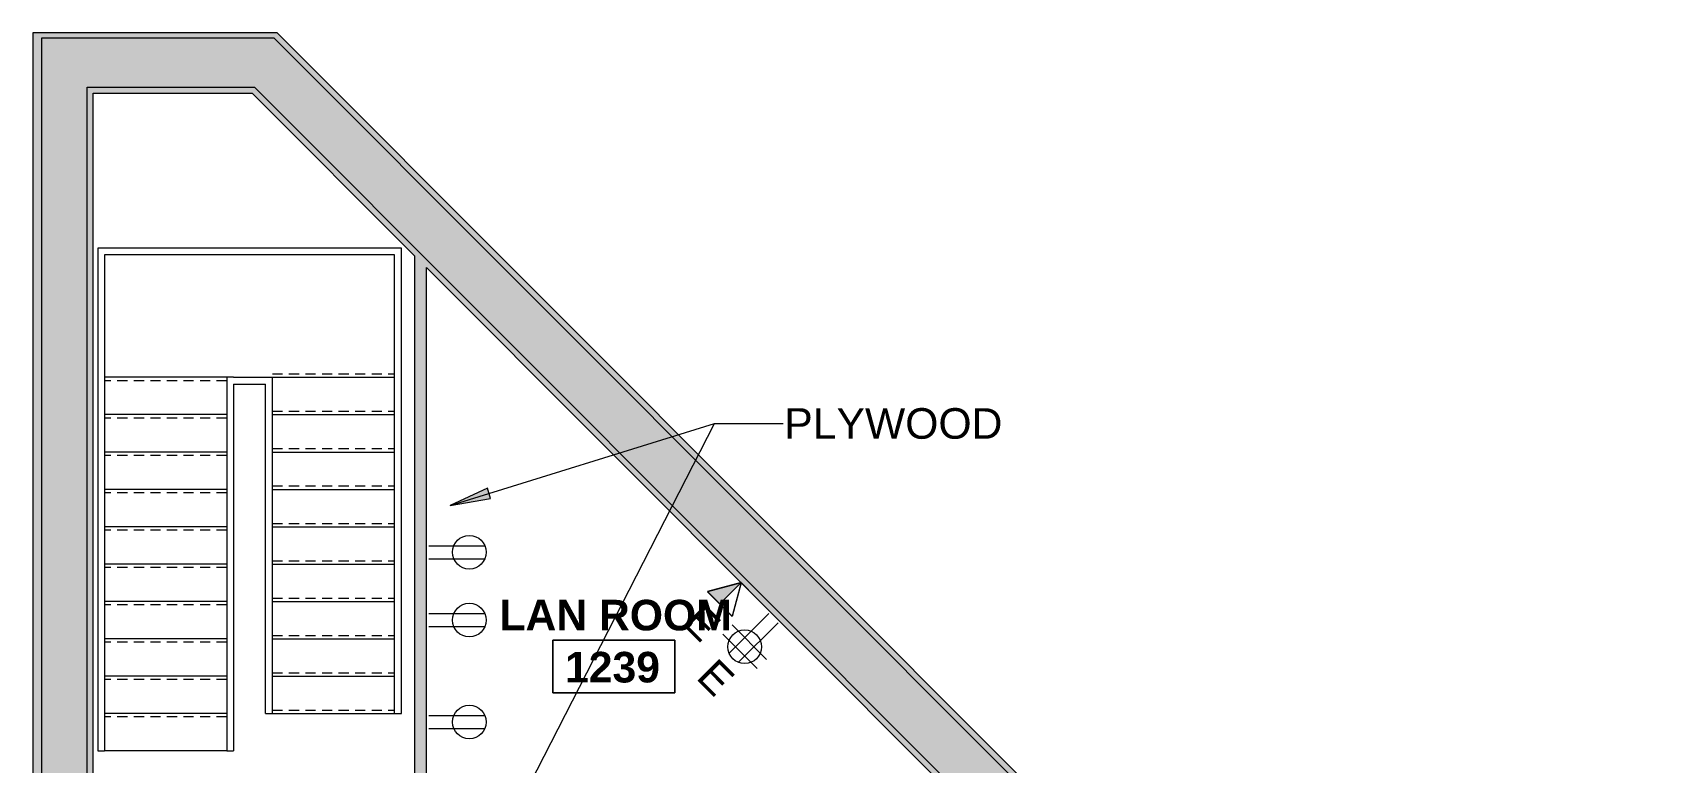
# Model space of a CAD drawing. Header units: inches. Extents: x -326 to 986, y -79 to 1436.
# Drawn here: x -290.6 to 192.7, y 1220.9 to 1435.6 of the extents above; entities that cross this region are included whole.
import ezdxf

# ---------------------------------------------------------------- set-up
doc = ezdxf.new("R2010")
doc.units = ezdxf.units.IN
doc.header["$LTSCALE"] = 48
doc.header["$MEASUREMENT"] = 0
doc.linetypes.add('Overhead 1_16_', pattern=[0.101562, 0.0625, -0.039062])
for name, color, linetype, lineweight in [('A-ANNO-NOTE', 4, 'Continuous', 13), ('A-AREA-IDEN', 1, 'Continuous', 9), ('A-DETL-GENF', 247, 'Continuous', 9), ('A-DETL-THIN', 8, 'Continuous', 9), ('A-WALL-PATT', 8, 'Continuous', 13), ('G-ANNO-TEXT', 8, 'Continuous', 9), ('I-WALL', 8, 'Continuous', 13), ('S-STRS', 8, 'Continuous', 9)]:
    doc.layers.add(name, color=color, linetype=linetype, lineweight=lineweight)
doc.styles.add('Swis721 Lt BT', font='swissl.ttf', dxfattribs={"height": 9})
doc.styles.add('Swis721 Lt BT_B', font='', dxfattribs={"height": 9})
doc.styles.get('Swis721 Lt BT_B').set_extended_font_data('Swis721 Lt BT', bold=True)

# ---------------------------------------------------------------- blocks, each defined once
blk = doc.blocks.new('Room Tag - Room Name and Number-3379422-Level XX  POWER _ SIGNAL NEW')
at = {"layer": 'A-AREA-IDEN'}
for p, q in [((-0.1881, -0.1636), (-0.1881, -0.0018)), ((-0.1881, -0.0018), (0.1869, -0.0018)), ((0.1869, -0.0018), (-0.1881, -0.0018)), ((-0.1881, -0.0018), (-0.1881, -0.1636)), ((0.1869, -0.0018), (0.1869, -0.1636)), ((0.1869, -0.1636), (0.1869, -0.0018)), ((0.1869, -0.1636), (-0.1881, -0.1636)), ((-0.1881, -0.1636), (0.1869, -0.1636))]:
    blk.add_line(p, q, dxfattribs=at)

msp = doc.modelspace()

# ---------------------------------------------------------------- hatches: boundary and pattern name
at = {"layer": 'A-ANNO-NOTE'}
msp.add_hatch(color=256, dxfattribs=at).paths.add_polyline_path([(-88.19, 1267.5), (-81.87, 1273.82), (-91.83, 1271.15)], flags=0)
msp.add_hatch(color=256, dxfattribs=at).paths.add_polyline_path([(-88.19, 1267.5), (-81.87, 1273.82), (-91.83, 1271.15)], flags=0)
at = {"layer": 'A-DETL-GENF'}
h = msp.add_hatch(color=256, dxfattribs=at)
h.paths.add_polyline_path([(858.61, -77.72), (982.64, -77.72), (982.64, -13.14), (735.72, 233.78), (660.14, 233.78), (660.14, 219.53), (734.76, 219.53), (968.39, -14.09), (968.39, -63.34), (738.06, -63.33), (687.39, -12.66), (687.39, -5.72), (673.14, -5.72), (673.14, -18.75), (732.1, -77.72), (764.21, -77.72)], flags=0)
h.paths.add_polyline_path([(962.64, 574.97), (984.64, 574.97), (984.64, 836.48), (964.39, 836.48), (964.39, 591.66), (506.39, 591.66), (506.39, 832.6), (486.14, 832.6), (486.14, 574.97), (910.69, 574.97)], flags=0)
h.paths.add_polyline_path([(877.02, 784.61), (912.77, 784.61), (912.77, 820.36), (902.33, 820.38), (902.33, 832.42), (879.64, 832.42), (879.64, 820.38), (875.64, 820.38), (875.64, 819.13), (594.64, 819.13), (594.64, 832.42), (571.89, 832.42), (571.89, 819.36), (558.02, 819.36), (558.02, 784.61), (593.77, 784.61), (593.77, 808.46), (877.02, 808.46), (877.02, 786.48)], flags=0)
h.paths.add_polyline_path([(508.14, 938.1), (508.14, 1417.55), (607.64, 1417.55), (607.64, 1188.97), (558.14, 1188.97), (558.14, 1174.05), (964.39, 1174.05), (964.39, 938.91), (984.64, 938.91), (984.64, 1193.86), (622.89, 1193.86), (622.89, 1433.6), (486.14, 1433.6), (486.14, 938.1), (506.89, 938.1)], flags=0)
h.paths.add_polyline_path([(8.14, 1117.53), (22.64, 1117.53), (22.64, 1191.89), (-219.48, 1434.01), (-288.01, 1434.01), (-288.01, 1182.01), (-228.61, 1122.61), (-176.25, 1122.61), (-176.25, 1138.46), (-224.25, 1138.46), (-274.61, 1190.61), (-274.61, 1419.61), (-225.31, 1419.61), (8.14, 1186.16), (8.14, 1152.98)], flags=0)
at = {"layer": 'A-WALL-PATT'}
for points in [[(-288.01, 1184.96), (-288.01, 1434.01), (-287.1, 1434.01), (-287.1, 1435.61), (-290.6, 1435.61), (-290.6, 1187.55)], [(-215.11, 1432.11), (-218.61, 1435.61), (-287.1, 1435.61), (-287.1, 1434.01), (-219.48, 1434.01), (-217.58, 1432.11)], [(24.39, 1187.66), (24.39, 1192.61), (-215.11, 1432.11), (-217.58, 1432.11), (22.64, 1191.89), (22.64, 1189.41)], [(-272.86, 1188.8), (-272.86, 1419.61), (-274.61, 1419.61), (-274.61, 1190.61), (-273.66, 1189.63)], [(-225.96, 1417.86), (-227.71, 1419.61), (-272.86, 1419.61), (-272.86, 1417.86), (-233.46, 1417.86)], [(8.14, 1183.68), (8.13, 1186.17), (-225.31, 1419.61), (-227.71, 1419.61), (6.41, 1185.44), (6.46, 1185.42), (6.46, 1185.36), (6.88, 1184.94)]]:
    msp.add_hatch(color=256, dxfattribs=at).paths.add_polyline_path(points, flags=0)
h = msp.add_hatch(color=256, dxfattribs=at)
h.paths.add_polyline_path([(-174.61, 1126.11), (-174.61, 1146.23), (-178.11, 1146.23), (-178.11, 1138.46), (-176.25, 1138.46), (-176.25, 1126.11)], flags=0)
h.paths.add_polyline_path([(-174.61, 1182.48), (-174.61, 1366.49), (-178.11, 1369.99), (-178.11, 1182.48)], flags=0)
at = {"layer": 'G-ANNO-TEXT'}
msp.add_hatch(color=256, dxfattribs=at).paths.add_polyline_path([(-167.63, 1296.49), (-155.7, 1298.53), (-156.64, 1301.55)], flags=0)

# ---------------------------------------------------------------- linework, layer by layer
at = {"layer": 'A-ANNO-NOTE'}
for p, q in [((-173.96, 1284.63), (-157.43, 1284.63)), ((-173.96, 1284.63), (-157.43, 1284.63)), ((-173.96, 1280.8), (-157.43, 1280.8)), ((-81.89, 1273.74), (-91.85, 1271.07)), ((-81.89, 1273.74), (-91.85, 1271.07)), ((-81.87, 1273.82), (-91.83, 1271.15)), ((-81.87, 1273.82), (-91.83, 1271.15)), ((-81.87, 1273.82), (-91.83, 1271.15)), ((-81.87, 1273.82), (-91.83, 1271.15)), ((-91.83, 1271.15), (-88.19, 1267.5)), ((-84.54, 1263.85), (-91.83, 1271.15)), ((-91.83, 1271.15), (-88.19, 1267.5)), ((-84.54, 1263.85), (-91.83, 1271.15)), ((-88.19, 1267.5), (-81.87, 1273.82)), ((-88.19, 1267.5), (-81.87, 1273.82)), ((-81.89, 1273.74), (-84.56, 1263.78)), ((-81.89, 1273.74), (-84.56, 1263.78)), ((-81.87, 1273.82), (-84.54, 1263.85)), ((-81.87, 1273.82), (-84.54, 1263.85)), ((-84.01, 1275.86), (-79.77, 1271.62)), ((-84.01, 1275.86), (-79.77, 1271.62)), ((-84.56, 1263.78), (-91.85, 1271.07)), ((-84.56, 1263.78), (-91.85, 1271.07)), ((-173.96, 1264.63), (-157.43, 1264.63)), ((-173.96, 1264.63), (-157.43, 1264.63)), ((-73.75, 1264.68), (-85.44, 1252.99)), ((-73.75, 1264.68), (-85.44, 1252.99)), ((-71.04, 1261.97), (-82.73, 1250.28)), ((-71.04, 1261.97), (-82.73, 1250.28)), ((-173.96, 1260.8), (-157.43, 1260.8)), ((-77.14, 1248.44), (-87.29, 1258.58)), ((-77.14, 1248.44), (-87.29, 1258.58)), ((-74.43, 1251.15), (-84.58, 1261.29)), ((-74.43, 1251.15), (-84.58, 1261.29)), ((-173.96, 1234.63), (-157.43, 1234.63)), ((-173.96, 1234.63), (-157.43, 1234.63)), ((-173.96, 1230.8), (-157.43, 1230.8))]:
    msp.add_line(p, q, dxfattribs=at)
for centre in [(-161.99, 1282.72), (-161.99, 1262.72), (-80.86, 1254.87), (-80.86, 1254.87), (-161.99, 1232.72)]:
    msp.add_circle(centre, 4.95, dxfattribs=at)
at = {"layer": 'A-DETL-THIN'}
for p, q in [((-219.48, 1434.01), (-288.01, 1434.01)), ((-288.01, 1434.01), (-288.01, 1182.01)), ((22.64, 1191.89), (-219.48, 1434.01)), ((-274.61, 1190.61), (-274.61, 1419.61)), ((-274.61, 1419.61), (-225.31, 1419.61)), ((-225.31, 1419.61), (8.14, 1186.16))]:
    msp.add_line(p, q, dxfattribs=at)
at = {"layer": 'G-ANNO-TEXT'}
for p, q in [((-167.63, 1296.49), (-89.73, 1320.62)), ((-150.23, 1202.59), (-89.73, 1320.62)), ((-89.73, 1320.62), (-69.56, 1320.62)), ((-89.73, 1320.62), (-69.56, 1320.62)), ((-156.64, 1301.55), (-167.63, 1296.49)), ((-155.7, 1298.53), (-156.64, 1301.55)), ((-167.63, 1296.49), (-155.7, 1298.53))]:
    msp.add_line(p, q, dxfattribs=at)
at = {"layer": 'I-WALL'}
for p, q in [((-290.6, 1435.61), (-290.6, 1182.6)), ((-218.61, 1435.61), (-290.6, 1435.61)), ((24.39, 1192.61), (-218.61, 1435.61)), ((-272.86, 1189.96), (-272.86, 1417.86)), ((-272.86, 1417.86), (-225.96, 1417.86)), ((-225.96, 1417.86), (-178.11, 1369.99)), ((-178.11, 1369.99), (-178.11, 1182.48)), ((-174.61, 1182.48), (-174.61, 1366.49)), ((-174.61, 1366.49), (6.39, 1185.43))]:
    msp.add_line(p, q, dxfattribs=at)
at = {"layer": 'S-STRS'}
for p, q in [((-271.46, 1372.21), (-271.46, 1342.9)), ((-182.01, 1372.21), (-271.46, 1372.21)), ((-269.46, 1370.21), (-269.46, 1342.9)), ((-184.01, 1370.21), (-269.46, 1370.21)), ((-184.01, 1336.52), (-184.01, 1370.21)), ((-182.01, 1336.52), (-182.01, 1372.21)), ((-271.46, 1342.9), (-271.46, 1224.21)), ((-269.46, 1342.9), (-269.46, 1334.21)), ((-269.46, 1334.21), (-269.46, 1323.21)), ((-233.46, 1334.21), (-269.46, 1334.21)), ((-231.46, 1334.21), (-233.46, 1334.21)), ((-233.46, 1334.21), (-233.46, 1323.21)), ((-231.46, 1334.21), (-220.01, 1334.21)), ((-220.01, 1332.21), (-220.01, 1334.21)), ((-220.01, 1334.21), (-184.01, 1334.21)), ((-184.01, 1334.21), (-184.01, 1336.52)), ((-184.01, 1323.21), (-184.01, 1334.21)), ((-182.01, 1235.21), (-182.01, 1336.52)), ((-231.46, 1332.21), (-231.46, 1224.21)), ((-231.46, 1332.21), (-222.01, 1332.21)), ((-222.01, 1235.21), (-222.01, 1332.21)), ((-220.01, 1323.21), (-220.01, 1332.21)), ((-269.46, 1323.21), (-269.46, 1312.21)), ((-233.46, 1323.21), (-269.46, 1323.21)), ((-233.46, 1323.21), (-233.46, 1312.21)), ((-220.01, 1312.21), (-220.01, 1323.21)), ((-220.01, 1323.21), (-184.01, 1323.21)), ((-184.01, 1312.21), (-184.01, 1323.21)), ((-269.46, 1312.21), (-269.46, 1301.21)), ((-233.46, 1312.21), (-269.46, 1312.21)), ((-233.46, 1312.21), (-233.46, 1301.21)), ((-220.01, 1301.21), (-220.01, 1312.21)), ((-220.01, 1312.21), (-184.01, 1312.21)), ((-184.01, 1301.21), (-184.01, 1312.21)), ((-269.46, 1301.21), (-269.46, 1290.21)), ((-233.46, 1301.21), (-269.46, 1301.21)), ((-233.46, 1301.21), (-233.46, 1290.21)), ((-220.01, 1290.21), (-220.01, 1301.21)), ((-220.01, 1301.21), (-184.01, 1301.21)), ((-184.01, 1290.21), (-184.01, 1301.21)), ((-269.46, 1290.21), (-269.46, 1279.21)), ((-233.46, 1290.21), (-269.46, 1290.21)), ((-233.46, 1290.21), (-233.46, 1279.21)), ((-220.01, 1279.21), (-220.01, 1290.21)), ((-220.01, 1290.21), (-184.01, 1290.21)), ((-184.01, 1279.21), (-184.01, 1290.21)), ((-269.46, 1279.21), (-269.46, 1268.21)), ((-233.46, 1279.21), (-269.46, 1279.21)), ((-233.46, 1279.21), (-233.46, 1268.21)), ((-220.01, 1268.21), (-220.01, 1279.21)), ((-220.01, 1279.21), (-184.01, 1279.21)), ((-184.01, 1268.21), (-184.01, 1279.21)), ((-269.46, 1268.21), (-269.46, 1257.21)), ((-233.46, 1268.21), (-269.46, 1268.21)), ((-233.46, 1268.21), (-233.46, 1257.21)), ((-220.01, 1257.21), (-220.01, 1268.21)), ((-220.01, 1268.21), (-184.01, 1268.21)), ((-184.01, 1257.21), (-184.01, 1268.21)), ((-269.46, 1257.21), (-269.46, 1246.21)), ((-233.46, 1257.21), (-269.46, 1257.21)), ((-233.46, 1257.21), (-233.46, 1246.21)), ((-220.01, 1246.21), (-220.01, 1257.21)), ((-220.01, 1257.21), (-184.01, 1257.21)), ((-184.01, 1246.21), (-184.01, 1257.21)), ((-269.46, 1246.21), (-269.46, 1235.21)), ((-233.46, 1246.21), (-269.46, 1246.21)), ((-233.46, 1246.21), (-233.46, 1235.21)), ((-220.01, 1235.21), (-220.01, 1246.21)), ((-220.01, 1246.21), (-184.01, 1246.21)), ((-184.01, 1235.21), (-184.01, 1246.21)), ((-269.46, 1235.21), (-269.46, 1224.21)), ((-233.46, 1235.21), (-269.46, 1235.21)), ((-233.46, 1235.21), (-233.46, 1224.21)), ((-222.01, 1235.21), (-220.01, 1235.21)), ((-220.01, 1235.21), (-184.01, 1235.21)), ((-184.01, 1235.21), (-182.01, 1235.21)), ((-271.46, 1224.21), (-269.46, 1224.21)), ((-233.46, 1224.21), (-269.46, 1224.21)), ((-233.46, 1224.21), (-231.46, 1224.21))]:
    msp.add_line(p, q, dxfattribs=at)
at = {"layer": 'S-STRS', "linetype": 'Overhead 1_16_'}
for p, q in [((-220.01, 1335.21), (-184.01, 1335.21)), ((-233.46, 1333.21), (-269.46, 1333.21)), ((-233.46, 1322.21), (-269.46, 1322.21)), ((-220.01, 1324.21), (-184.01, 1324.21)), ((-233.46, 1311.21), (-269.46, 1311.21)), ((-220.01, 1313.21), (-184.01, 1313.21)), ((-233.46, 1300.21), (-269.46, 1300.21)), ((-220.01, 1302.21), (-184.01, 1302.21)), ((-220.01, 1291.21), (-184.01, 1291.21)), ((-233.46, 1289.21), (-269.46, 1289.21)), ((-233.46, 1278.21), (-269.46, 1278.21)), ((-220.01, 1280.21), (-184.01, 1280.21)), ((-233.46, 1267.21), (-269.46, 1267.21)), ((-220.01, 1269.21), (-184.01, 1269.21)), ((-220.01, 1258.21), (-184.01, 1258.21)), ((-233.46, 1256.21), (-269.46, 1256.21)), ((-220.01, 1247.21), (-184.01, 1247.21)), ((-233.46, 1245.21), (-269.46, 1245.21)), ((-233.46, 1234.21), (-269.46, 1234.21)), ((-220.01, 1236.21), (-184.01, 1236.21))]:
    msp.add_line(p, q, dxfattribs=at)

# ---------------------------------------------------------------- block references
at = {"layer": 'A-AREA-IDEN', "xscale": 95.99999999999994, "yscale": 95.99999999999994, "zscale": 95.99999999999994}
msp.add_blockref('Room Tag - Room Name and Number-3379422-Level XX  POWER _ SIGNAL NEW', (-119.37, 1256.98), dxfattribs=at)

# ---------------------------------------------------------------- texts
at = {"layer": 'A-ANNO-NOTE', "char_height": 9, "width": 9.393, "attachment_point": 1, "rotation": 314.9907, "style": 'Swis721 Lt BT'}
for insert in [(-93.23, 1268.07), (-89.14, 1252.01)]:
    msp.add_mtext('E', dxfattribs=dict(at, insert=insert))
at = {"layer": 'A-AREA-IDEN', "char_height": 9, "attachment_point": 1, "style": 'Swis721 Lt BT_B'}
for s, insert, width in [('LAN ROOM', (-153.11, 1268.7), 81.507), ('1239', (-133.78, 1253.38), 33.936)]:
    msp.add_mtext(s, dxfattribs=dict(at, insert=insert, width=width))
at = {"layer": 'G-ANNO-TEXT', "insert": (-69.18, 1325.12), "char_height": 9, "width": 74.235, "attachment_point": 1, "style": 'Swis721 Lt BT'}
msp.add_mtext('PLYWOOD', dxfattribs=at)

doc.saveas('drawing.dxf')
